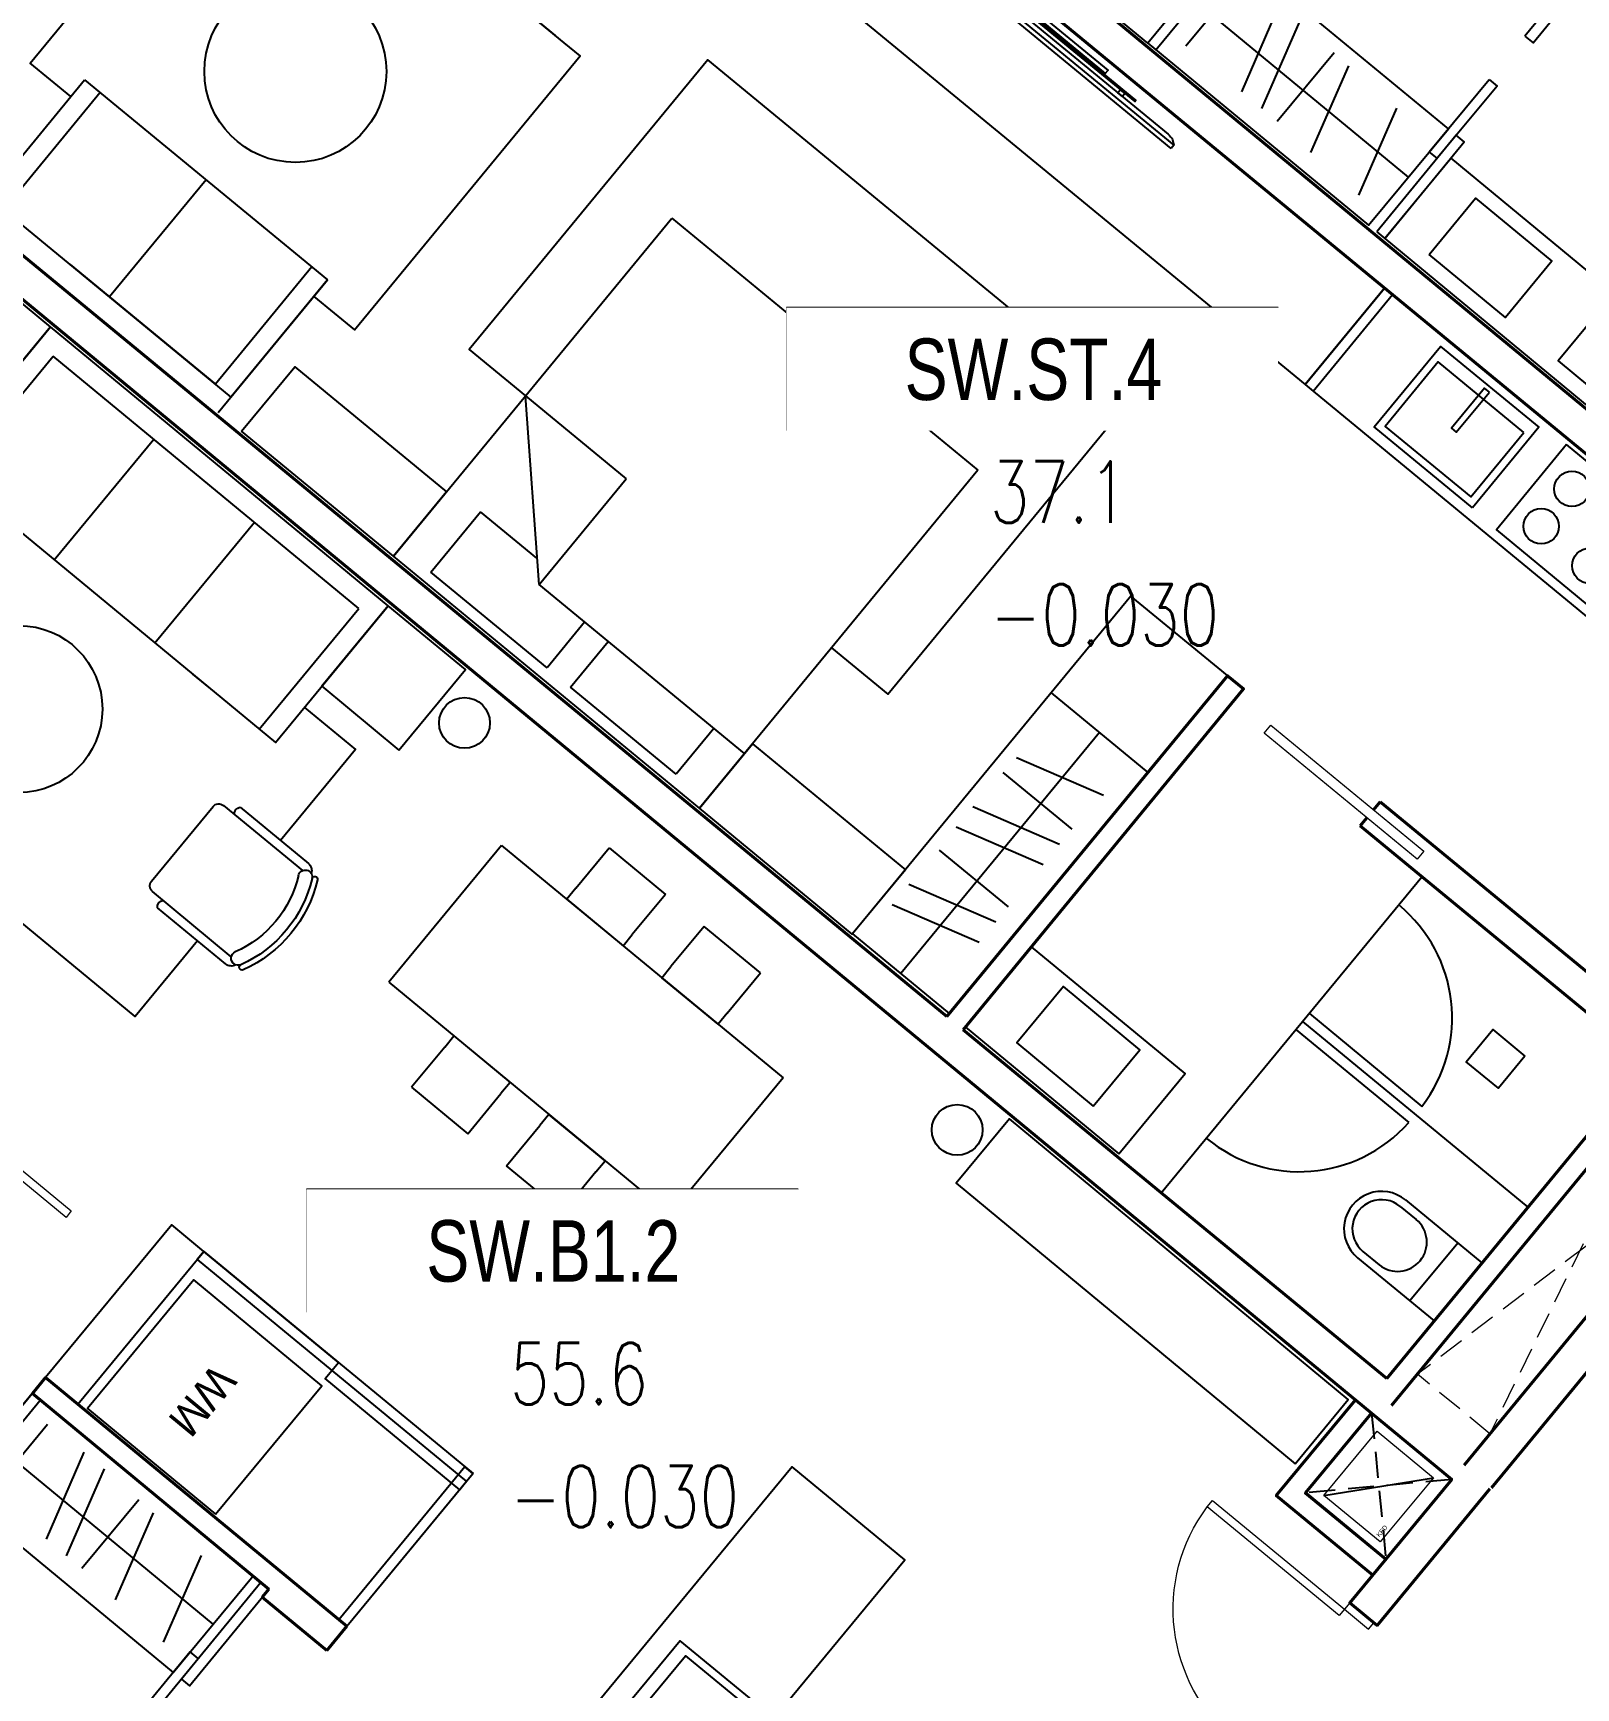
# Model space of a CAD drawing. Header units: millimetres. Extents: x -361702973 to 361248309, y -278557090 to 278849308.
# Drawn here: x -93663 to -86267, y 106749 to 114684 of the extents above; entities that cross this region are included whole.
import ezdxf
from ezdxf.enums import TextEntityAlignment as Align
from ezdxf.xclip import XClip

# ---------------------------------------------------------------- set-up
doc = ezdxf.new("R2010")
doc.units = ezdxf.units.MM
doc.header["$MEASUREMENT"] = 0
doc.header["$XCLIPFRAME"] = 0
doc.set_wipeout_variables(frame=1)
doc.linetypes.add('HIDDEN', pattern=[0.375, 0.25, -0.125])
for name, color, linetype in [('A-ANNO-ROOM', 50, 'Continuous'), ('A-DRAIN', 251, 'Continuous'), ('A-FLOR-STRS', 1, 'Continuous'), ('A-FURNITURE', 251, 'Continuous'), ('A-UNIT', 1, 'Continuous'), ('MEP-M-DUCT-15', 6, 'Continuous'), ('MEP-M-DUCT-25', 7, 'Continuous'), ('SPE-MEP-General', 170, 'Continuous'), ('trục hút mùi', 21, 'Continuous')]:
    doc.layers.add(name, color=color, linetype=linetype)
for name, color, linetype, lineweight in [('KT-Chuviet', 255, 'Continuous', 15), ('KT-lomo nuoc', 3, 'HIDDEN', 5), ('KT-Net cat', 1, 'Continuous', 40), ('KT-Net cua', 87, 'Continuous', 9), ('KT-Net thay', 7, 'Continuous', 15), ('KT-Net truc', 18, 'Continuous', 15), ('SPE-MEP-HVAC', 140, 'Continuous', 0), ('SPE-MEP-M-WALL OPENING', 81, 'Continuous', 0)]:
    doc.layers.add(name, color=color, linetype=linetype, lineweight=lineweight)
doc.styles.add('220126_HDN_HBA typical plan$0$210902_YS plan 330pm ver13$0$01 Level 1$0$CENTURY GOTHIC', font='GOTHIC.TTF')
doc.styles.add('220126_HDN_HBA typical plan$0$211210_HDN_HBA_TYPICAL PLAN CORE OPT 1$0$HBA-Text', font='GOTHIC.TTF')
doc.styles.add('font unicode ccu', font='arial.ttf')
doc.styles.add('ROMANS', font='ROMANS.SHX')
doc.styles.get("Standard").update_dxf_attribs({"font": 'arial.ttf'})

# ---------------------------------------------------------------- blocks, each defined once
blk = doc.blocks.new('*U28')
at = {"color": 0}
for points in [[(-1100, -150), (-1100, 0), (-1060, 0), (-1060, -150)], [(-40, -150), (-40, 0), (0, 0), (0, -150)], [(-1020, -150), (-1060, -150), (-1060, -350.9565185792744), (-1020, -350.9565185792744)], [(-40, -150), (-80, -150), (-80, -970), (-40, -970)]]:
    blk.add_lwpolyline(points, close=True, dxfattribs=at)
for centre, radius, start, end in [((-1060.538708044109, -150.4191404617477), 200.5381016879552, 270.1539145637665, 0.05069369801717966), ((-41.53932015914406, -152.4398411269907), 818.4643164306439, 179.8292010983319, 267.3066065333389)]:
    blk.add_arc(centre, radius, start, end, dxfattribs=at)
blk = doc.blocks.new('CH12')
for p, q in [((-312.375, -149.2411279597436), (-312.375, -572.1779138786915)), ((-267.75, -149.2411279597436), (-267.75, -639.6303226458076)), ((267.75, -639.6303226458076), (267.75, -149.2411280118249)), ((312.375, -572.1779138786915), (312.375, -149.2411246072115)), ((-232.0500000000029, -675.3303226458047), (232.0500000000029, -675.3303226458047))]:
    blk.add_line(p, q)
for centre, radius, start, end in [((-273.6712626853696, -77.20016474780641), 13.38749999999989, 116.2505862071374, 296.2505862071374), ((0, -632.1362743546706), 632.1362743546692, 63.74941379286258, 116.2505862071374), ((0, -632.1362743546706), 605.3612743546691, 63.7494137928626, 116.2505862071374), ((273.671262685355, -77.20016474780641), 13.38750000000007, 243.7494137928627, 63.74941379286245), ((-267.75, -149.2411279597436), 44.62499999999999, 111.939144832112, 180), ((-252.9468673518131, -119.2240579767858), 33.46874999998481, 116.2505888953854, 296.2505888953855), ((0, -632.1362743546706), 538.4237743546691, 63.74941109871938, 116.2505888953856), ((252.9468674045929, -119.2240580028119), 33.46875000001501, 243.7494110987195, 63.74941109871941), ((267.75, -149.2411280118286), 44.62499999999959, 0, 68.06085506708637), ((-290.0625, -549.8654138786915), 31.55464011044969, 225, 315), ((290.0625, -549.8654138786915), 31.55464011044961, 225.0000000000001, 315.0000000000002), ((-232.0500000000029, -639.6303226458076), 35.7, 180, 269.9999999999999), ((232.0500000000029, -639.6303226458076), 35.7, 270, 0)]:
    blk.add_arc(centre, radius, start, end)
blk = doc.blocks.new('Condo-1BR')
at = {"layer": 'A-FURNITURE'}
for p, q in [((739.1220441479381, -5616.643327223079, 0.02695818038591105), (739.1220441591286, -3866.643325835437, 0.02783203145101881)), ((739.1220441591286, -3866.643325835437, 0.02783203145101881), (1589.122044159027, -3866.643325835466, 0.02783203145101815)), ((1589.122044157099, -5616.64332700707, 0.02695818038591003), (1589.122044159027, -3866.643325835466, 0.02783203145101883)), ((670.1389350015597, -4271.229989144922, 0.02695818038591009), (420.138935005285, -4271.229989143118, 0.02695818038591008)), ((420.138935005285, -4271.229989143118, 0.02695818038591008), (420.138935003386, -4621.229989143059, 0.02695818038591008)), ((1658.10515331661, -4271.229989144806, 0.02695818038591006), (1908.105153310971, -4271.229989144835, 0.02695818038591009)), ((1908.105153310971, -4271.229989144835, 0.02695818038591009), (1908.10515331474, -4621.229989141255, 0.02695818038591008)), ((4498.760231975481, -4305.795952411281, 0.0007515485165374768), (4498.762946408293, -5678.303684324055, 0.02739510591846445)), ((4717.214389616674, -4433.92146331261), (4280.320233220169, -4559.39515676166)), ((420.138935003386, -4621.229989143059, 0.02695818038591008), (670.1389350033496, -4621.229989141255, 0.02695818038591009)), ((1908.10515331474, -4621.229989141255, 0.02695818038591008), (1658.105153311029, -4621.229989144922, 0.02695818038591006)), ((4706.016518989498, -4741.217548368411, -0.1498657787379716), (4269.122362604285, -4866.691241810069, -0.1498657787379717)), ((420.1389350052486, -5212.056663915369, 0.0269581803859101), (420.1389350052486, -4862.056663915544, 0.02695818038591008)), ((420.1389350052486, -4862.056663915544, 0.02695818038591008), (670.1389350033278, -4862.056663915486, 0.02695818038591007)), ((1908.105153310971, -4862.056663911644, 0.02695818038591008), (1658.105153314747, -4862.056663913681, 0.02695818038591007)), ((1908.105153310898, -5212.056663913565, 0.02695818038591006), (1908.105153310971, -4862.056663911644, 0.02695818038591008)), ((4693.037853924623, -4961.892595637619, -0.1498657787379717), (4264.799281725522, -4961.889800665871, -0.1498657787379716)), ((4693.037232668998, -5057.079224571498, -0.1498657787379717), (4256.143076280059, -5182.55291802049, -0.1498657787379716)), ((670.1389350032987, -5212.056663913565, 0.02695818038591007), (420.1389350052486, -5212.056663915369, 0.0269581803859101)), ((1658.10515331653, -5212.056663911819, 0.0269581803859101), (1908.105153310898, -5212.056663913565, 0.02695818038591006)), ((4693.036413727321, -5182.555769480707, -0.1498657787379716), (4256.142257330866, -5308.029462924256, -0.1498657787379717)), ((4693.034708330364, -5529.333378856914, -0.1498657787379717), (4264.796136137076, -5529.330583883449, -0.1498657787379716)), ((298.7731113153204, -6867.844442443951), (298.773111808965, -8767.844442443893)), ((1048.773111317336, -6867.844442253729), (298.7731113153204, -6867.844442443951)), ((1048.773111423376, -7282.498051907605), (1048.773111399219, -7182.498051904025)), ((1048.773111483031, -7517.84444225207), (298.7731114830094, -7517.84444244008)), ((1048.773111644994, -8142.844442252041), (298.7731116468349, -8142.844442443806)), ((1048.773111805269, -8767.844442252157), (298.773111808965, -8767.844442443893))]:
    blk.add_line(p, q, dxfattribs=at)
for points in [[(603.0363901462697, -796.3478762171289), (203.036390146226, -796.3478763159947), (200.3235634992525, -2904.984504481661), (600.3235635011879, -2904.98450437744)], [(4798.774712355764, -4255.787115365209), (4798.774712357583, -4205.787115368905), (4198.558858306998, -4206.974892925442), (4198.558858301447, -4256.974892930855)], [(5121.738166198091, -4305.787115366984), (5121.738166200041, -4255.787115368963), (4671.73816619991, -4256.974892929051), (4671.738166201838, -4306.974892927363)], [(4798.762783404316, -5678.305642323568), (4798.759051045447, -4305.797910409136), (4198.759377041752, -4305.793994398788), (4198.763109402717, -5678.301726324542)], [(4085.08982999804, -4632.136467605858), (3285.089829996272, -4632.136467609525), (3285.089829996272, -5428.302147682669), (4085.089829996265, -5428.302147679002)], [(3148.722693072508, -5478.302147745999), (3148.722693074451, -5678.302147492795), (4098.777611074976, -5678.302147431095), (4098.777611073099, -5478.302147682756)], [(4798.765428040104, -5678.305642344058), (4798.765428041967, -5628.305642344087), (4198.549573989505, -5629.493419904175), (4198.549573987715, -5679.493419902428)], [(699.5949729288986, -6287.844442339643), (199.5949729251151, -6287.844442471775), (199.5949730556458, -6767.844442471862), (699.5949730519278, -6767.844442341506)], [(1048.773111483031, -7517.84444225207), (1048.773111289294, -6767.844442253845), (198.7731112893307, -6767.844442473637), (198.7731118369265, -8867.844442470145), (1048.773111836919, -8867.84444225012), (1048.773111483031, -7517.84444225207)]]:
    blk.add_lwpolyline(points, close=True, dxfattribs=at)
for points, elevation in [([(4097.342054657391, -1946.14538368574), (2149.102658768978, -1946.078796135291), (2149.102658770898, -2646.078796137037), (4097.342054655463, -2646.145383689349), (4097.342054657303, -1946.145383685653)], 0.04430689783758156), ([(670.1389350015597, -4271.229989144922), (739.1220441479963, -4271.229989144893), (739.122044147909, -4621.229989141197), (670.1389350033496, -4621.229989141255)], 0.02695818038591006), ([(1658.105153314747, -4271.229989144893), (1589.12204416647, -4271.229989143059), (1589.122044168274, -4621.229989143118), (1658.105153311029, -4621.229989144922)], 0.02695818038591003), ([(670.1389350032987, -5212.056663913565), (739.1220441478945, -5212.056663915399), (739.1220441478436, -4862.056663915428), (670.1389350033278, -4862.056663915486)], 0.02695818038591004), ([(1658.105153312841, -5212.056663913507), (1589.12204416834, -5212.056663915428), (1589.122044168216, -4862.056663915486), (1658.105153314747, -4862.056663913681)], 0.02695818038591005), ([(739.1220441479381, -5616.643327223079), (1589.122044157099, -5616.64332700707)], 0.02695818038591003), ([(739.1220441516925, -5616.643326999474), (1589.122044157099, -5616.64332700707)], 0.02695818038591003)]:
    blk.add_lwpolyline(points, dxfattribs=dict(at, elevation=elevation))
for points, elevation in [([(3744.322076067379, -2028.212804423558), (3134.322076065393, -2028.212804423645), (3134.322076067227, -2528.212804423645), (3744.322076067197, -2528.212804419862)], -0.0413105883817479), ([(3705.322076065371, -2463.212804421695), (3173.322076067256, -2463.212804419862), (3173.32207606548, -2063.212804421724), (3705.322076069111, -2063.212804419833)], -0.04131058838174795), ([(3148.722114497774, -3804.984505375818), (4098.747297126836, -3804.984505377739), (4098.747875699693, -5478.302147744165), (3148.722693072508, -5478.302147745999)], 0.05479021183692891), ([(4098.558858554738, -3854.984505377623), (4098.558858554738, -3804.984505377652), (3148.722693074393, -3806.172282937827), (3148.722693072617, -3856.172282937885)], 0.05479021183692891), ([(3198.722693070718, -3804.984505373897), (3248.722693074444, -3804.984505374043), (3248.722693070689, -4641.643199987564), (3198.72269307253, -4641.643199983926)], 0.05479021183692887), ([(3148.722693072566, -5478.301894595788), (3198.722693076335, -5478.301894597622), (3198.72269307253, -4641.643199983926), (3148.72269307261, -4641.643199987739)], 0.0547902118369289), ([(699.2574537544715, -9899.833510186436), (199.2574537546534, -9899.83351031327), (199.2537664939446, -8867.844442469912), (699.2537664957126, -8867.844442343252)], 3.841493788020042e-05)]:
    blk.add_lwpolyline(points, close=True, dxfattribs=dict(at, elevation=elevation))
for points in [[(830.3038235306594, -6767.844442386035), (830.3038235306667, -6449.959852384432), (1395.356905035631, -6449.959852386179)], [(2020.106905035609, -6449.959852382424), (2490.090089015619, -6449.959852382453), (2490.090089013705, -9228.33933353427), (2020.106905033797, -9228.339333534153)]]:
    blk.add_lwpolyline(points, dxfattribs=at)
for centre, radius in [((399.8688733149102, -3064.526799496176, 0.01347962345469774), 121.6887198866291), ((399.1177983450907, -6128.302147330629, 0.05479021183692891), 121.6887198866291), ((1707.731905037515, -7817.844442443951, -3.73417527708142e-05), 399.9999999999997)]:
    blk.add_circle(centre, radius, dxfattribs=at)
at = {"layer": 'KT-Net cat'}
for p, q in [((4098.449462974168, -3804.9749205033), (4098.324666717759, -5678.037469124945)), ((4248.449203286305, -3804.984914513392), (4098.449462974168, -3804.9749205033)), ((4248.422426534977, -4206.876217046112), (4248.449203286305, -3804.984914513392)), ((4198.324407140826, -5678.044131792558), (4198.422426423938, -4206.876217040612)), ((4248.422426534977, -4206.876217046112), (4198.422426423938, -4206.876217040612)), ((4098.324666717759, -5678.037469124945), (4198.324407140826, -5678.044131792558))]:
    blk.add_line(p, q, dxfattribs=at)
at = {"layer": 'KT-Net cat', "elevation": -5.615183315336881e-10}
blk.add_lwpolyline([(182.6036616591882, -10099.27704892974), (182.3766509520428, -169.2795725451724), (950.0675726539121, -169.2708015889511), (950.0675731935553, 0.6257588517619297), (101.3228063060233, 1.496055124182021)], dxfattribs=at)
at = {"layer": 'KT-Net cua', "elevation": 0.0008736980227488229}
blk.add_lwpolyline([(3403.692374551596, -6941.850087808387), (3403.69237410825, -6091.85008781022), (3443.692374106533, -6091.850087787898), (3443.692374549675, -6941.850087789848)], close=True, dxfattribs=at)
at = {"layer": 'A-FURNITURE', "xscale": -0.9999999999999991}
blk.add_blockref('CH12', (1707.73190503566, -6127.314280735241, -3.734175277630287e-05), dxfattribs=at)
at = {"layer": 'KT-Net cua', "xscale": -0.9999999999999998}
blk.add_blockref('*U28', (950.0675726539193, -19.27194174882607, -4.843888536095383e-09), dxfattribs=at)
at = {"layer": 'A-FURNITURE', "insert": (3527.161725742721, -5027.81916342664, 0.04131058838218385), "char_height": 149.9999999999999, "width": 310.8634934604631, "attachment_point": 4, "style": '220126_HDN_HBA typical plan$0$210902_YS plan 330pm ver13$0$01 Level 1$0$CENTURY GOTHIC'}
blk.add_mtext('WM', dxfattribs=at)
blk = doc.blocks.new('Condo-1BR-corner')
at = {"layer": 'A-FURNITURE'}
for p, q in [((3719.766780484468, -2673.736375647713, -0.1498657787379717), (3992.435185089707, -2343.523995725089, -0.1498657787379716)), ((4786.932642875239, -3302.976855804329), (3728.591881070286, -2429.081952035427, 0.02739510591846445)), ((3987.165420524776, -2894.536460953648, -0.1498657787379716), (4168.590228641406, -2477.756914144498, -0.1498657787379717)), ((4083.919686038047, -2974.429986516596, -0.1498657787379717), (4265.344494152814, -2557.65043971024, -0.1498657787379717)), ((4157.317565910518, -3035.037292671273, -0.1498657787379717), (4429.985970515758, -2704.824912747252, -0.1498657787379717)), ((4319.216063234955, -3185.552404195303, -0.1498657787379717), (4500.64087134786, -2768.772857395699, -0.1498657787379717)), ((4549.041780620813, -3389.847327835974), (4730.46658873558, -2973.06778102566))]:
    blk.add_line(p, q, dxfattribs=at)
for points, elevation in [([(2603.014366121963, -1890.492200295557), (2857.70225915499, -1582.054074977641), (3791.391731506214, -2353.028379826574), (3536.703838482499, -2661.4665051396)], 0.02739510591846445), ([(4885.576437963173, -3673.707004213938), (5108.060844587162, -3403.520607645856), (5474.742382595316, -3705.463730766089), (5252.257975969464, -3975.650127330446)], 9.393739840313914e-07), ([(5870.574118742719, -4487.044698998332), (6093.790337001905, -4217.462577953585), (5727.928887201473, -3914.526281903265), (5504.712668946013, -4184.108402948943)], 9.393739840296567e-07)]:
    blk.add_lwpolyline(points, close=True, dxfattribs=dict(at, elevation=elevation))
for points in [[(3537.565734347329, -2660.40531958302), (3576.120663883165, -2692.241107753827), (3957.37166598998, -2228.659231853206), (3918.816736452281, -2196.823443683796)], [(3537.575746029615, -2660.410156878876), (4595.914015712216, -3534.308078702888), (4977.946285804734, -3071.651669013314), (3919.608016116545, -2197.753747188603)], [(5345.352768043056, -2626.712566307979), (5383.907697578892, -2658.548354478786), (5669.513897500932, -2310.797711945255), (5630.958967963234, -2278.961923775962)], [(5173.325547115877, -2835.047203604598), (5211.880476655439, -2866.882991772494), (4924.564211633056, -3212.956706620054), (4886.00928209722, -3181.120918450644)], [(4634.461854340509, -3566.152448540437), (4673.016783876345, -3597.988236711244), (5054.26778598316, -3134.406360810623), (5015.712856447324, -3102.570572641212)], [(5983.241884753108, -4681.182947300375), (6302.22668244876, -4296.152027592063), (4992.138452989981, -3212.791558017139), (4673.153655298054, -3597.822477722657)]]:
    blk.add_lwpolyline(points, close=True, dxfattribs=at)
at = {"layer": 'KT-Net cat'}
blk.add_line((118.7025131370756, 143.670309334062, -0.01239346092840128), (7212.808526857931, -5714.120230647037, -0.01239346092840128), dxfattribs=at)
blk = doc.blocks.new('qweewe')
for p, q in [((-226617.649540008, -3043559.718917042, 0.0008727778800783348), (-226617.6495399146, -3043199.718917044, 0.0008727778800783348)), ((-226142.6495399146, -3043199.718917163, 0.0008727778800783348), (-226617.6495399146, -3043199.718917044, 0.0008727778800783348)), ((-226467.6495400079, -3043559.718917079, 0.0008727778800783348), (-226467.6495399145, -3043199.718917081, 0.0008727778800783348)), ((-226142.649539925, -3043239.718917165, 0.0008727778800783348), (-226242.649539925, -3043239.718917139, 0.0008727778800783348)), ((-226142.6495399976, -3043519.718917165, 0.0008727778800783348), (-226242.6495399976, -3043519.718917141, 0.0008727778800783348)), ((-226142.649540008, -3043559.718917165, 0.0008727778800783348), (-226617.649540008, -3043559.718917042, 0.0008727778800783348))]:
    blk.add_line(p, q)
for centre, radius, start, end in [((-226142.6495399613, -3043379.718917165, 0.0008727778800783348), 179.9999999999927, 269.9999999833247, 89.99999998332474), ((-226242.6495399613, -3043379.718917141, 0.0008727778800783348), 139.9999999999927, 89.99999998332474, 269.9999999833247), ((-226142.6495399613, -3043379.718917165, 0.0008727778800783348), 139.9999999999927, 269.9999999833247, 89.99999998332474)]:
    blk.add_arc(centre, radius, start, end)
blk = doc.blocks.new('BEDH-1')
for p, q in [((475, -1.054711873393899e-13), (-475, 1.054711873393899e-13)), ((-475, 1.054711873393899e-13), (-475.0000000000002, -1050)), ((-381.8394731497392, -27.72451273631296), (-381.8394731497393, -215.2726866770535)), ((-20.94842891092413, -27.72451273631304), (-381.8394731497392, -27.72451273631296)), ((-20.94842891092416, -169.6087834425271), (-20.94842891092413, -27.72451273631304)), ((379.7956140944734, -27.72451273631313), (52.11540216114371, -27.72451273631306)), ((52.11540216114371, -27.72451273631306), (52.11540216114368, -169.6087834425271)), ((379.7956140944734, -169.6087834425271), (379.7956140944734, -27.72451273631313)), ((474.9999999999998, -1050), (475, -1.054711873393899e-13)), ((-162.6479800441303, -169.608783442527), (-475.0000000000001, -498.4003835124894)), ((474.9999999999999, -169.6087834425272), (-162.6479800441303, -169.608783442527)), ((-162.6479800441303, -169.608783442527), (-162.6479800441303, -498.4003835124894)), ((-206.9290897110478, -215.2726866770535), (-381.8394731497393, -215.2726866770535)), ((-475.0000000000001, -498.4003835124894), (-162.6479800441303, -498.4003835124894)), ((-475.0000000000002, -1050), (474.9999999999998, -1050))]:
    blk.add_line(p, q)
blk = doc.blocks.new('weqwq333')
blk.add_wipeout([(789.9991194265974, -3.254973069968852e-07), (789.9999072943253, 22.459753119357448), (747.0709751061902, 22.459753119357444), (747.4999072943253, 24.95975311935699), (747.0709751061902, 27.459753119356876), (995.9999072943253, 27.45975311935689), (995.9999072943253, 37.459753119357), (930.999907294326, 37.459753119357), (930.999907294326, 57.459753119357), (1231.8664491169725, 57.459753118988104), (1249.7089296661925, 59.06439810742923), (1266.9787932754527, 63.82683536194902), (1278.4893502848695, 73.1432942404494), (1289.9999072942878, 82.4597531189515), (1289.9999072941914, 102.45975311891728), (-160.00009270580904, 102.45975311950394), (-160.00009270581904, 82.45975311947211), (-148.48953569637888, 73.14329424100924), (-136.9789786872534, 63.826835362552735), (-119.70911507775418, 59.06439810790778), (-101.86663452839275, 57.4597531194338), (198.99990729432534, 57.45975311935696), (198.99990729432534, 37.45975311935696), (133.99990729432488, 37.459753119356954), (133.99990729432488, 27.459753119356844), (382.9288394824605, 27.459753119358677), (382.9288394824605, 22.459753119357426), (339.9999072943251, 22.459753119357423), (339.9991199803412, 0.015785265669614107)]).dxf.layer = 'A-DRAIN'
at = {"layer": 'A-DRAIN'}
for p, q in [((-160.0000927059446, 102.4597531193867), (-160.0000927057117, 82.45975311938673)), ((1289.999907294055, 102.4597531189211), (-160.0000927059446, 102.4597531193867)), ((-160.0000927059446, 102.4597531193867), (-160.0000927057117, 82.45975311938673)), ((1289.999907294055, 82.45975311892107), (1289.999907294055, 102.4597531189211)), ((1289.999907294055, 82.45975311892107), (1289.999907294055, 102.4597531189211)), ((-160.0000927057117, 82.45975311938673), (1289.999907294055, 82.45975311892107)), ((-136.9789786871988, 63.8268353624735), (-160.0000927057117, 82.45975311938673)), ((-101.8666345283855, 57.45975311938673), (1231.866449116962, 57.45975311892107)), ((1266.97879327531, 63.82683536177501), (1289.999907294055, 82.45975311892107))]:
    blk.add_line(p, q, dxfattribs=at)
for points in [[(133.9999072942883, 37.4597531191539), (995.9999072942883, 37.4597531191539), (995.9999072945211, 27.45975311938673), (133.9999072945211, 27.45975311938673)], [(198.9999072942883, 57.45975311938673), (228.9999072940554, 57.45975311938673), (228.9999072942883, 37.45975311938673), (198.9999072942883, 37.4597531191539)], [(339.9999072942883, 22.4597531191539), (789.9999072942883, 22.4597531191539), (789.9991194263566, -3.254972398281097e-07), (339.9991199802607, 0.01578526548109949)], [(930.9999072942883, 57.4597531191539), (900.9999072945211, 57.4597531191539), (900.9999072942883, 37.45975311938673), (930.9999072945211, 37.4597531191539)]]:
    blk.add_lwpolyline(points, close=True, dxfattribs=at)
for centre, radius, start, end in [((-101.8666345283855, 157.4597531193867), 99.99999999999999, 249.4439547730391, 270), ((389.9999072940554, 24.9597531191539), 7.499999999999999, 160.5287793647328, 199.4712206352672), ((389.9999072940554, 24.9597531191539), 7.499999999999999, 340.5287793647328, 19.47122063526717), ((739.9999072945211, 24.9597531191539), 7.499999999999999, 160.5287793647328, 199.4712206352672), ((739.9999072945211, 24.9597531191539), 7.499999999999999, 340.5287793647328, 19.47122063526717), ((1231.866449116962, 157.4597531189211), 99.99999999999999, 270, 290.5560452225344)]:
    blk.add_arc(centre, radius, start, end, dxfattribs=at)
blk = doc.blocks.new('*U318')
at = {"layer": 'KT-lomo nuoc', "ltscale": 500}
for p, q in [((1209.830551216802, 1465.019725643951), (346.9805580070166, -286.5481118142145)), ((1556.811109223819, 1178.480910882076), (1.734723475976807e-18, -0.009297052340116354))]:
    blk.add_line(p, q, dxfattribs=at)
blk.add_lwpolyline([(1209.830551216802, 1465.019725643951), (1556.811109223819, 1178.480910882076), (346.9805580070166, -286.5481118142145), (1.734723475976807e-18, -0.009297052340116354)], close=True, dxfattribs=at)
blk = doc.blocks.new('Condo-Studio')
at = {"layer": 'A-FURNITURE'}
for p, q in [((3149.853309312341, -2123.582200206612, -0.07462600999380699), (3149.876082952978, -724.3200364990262, -8.360970926702314e-07)), ((3099.974599087116, -2122.900580145331, -0.01758431142098188), (3099.962856286758, -1423.347151255301, -0.01758431142098188)), ((3199.974599070294, -2122.898901529705, -0.01757970001693), (3199.962856271784, -1423.345472641311, -0.01757970001692999)), ((4214.708270627627, -2126.067855971276, -0.004455071308115499), (2249.881629637908, -2123.55212387244, -0.04608683123366587)), ((784.8619641694386, -4006.538761003729, 0.05479320885692823), (784.8597109131806, -2202.364957589969, -0.04131056441501639)), ((2698.544354278609, -4056.540972458213, 0.05479021183692891), (2698.544354276819, -3455.74260270418, 0.05479021183692883)), ((2919.421419026388, -3549.299491496895, -0.09507556690104278), (3044.895112471684, -3986.193647878303, -0.09507556690104267)), ((3140.096466297298, -3562.278156560053, -0.09507556690104275), (3140.09367132929, -3990.516728757, -0.09507556690104281)), ((3235.283095233171, -3562.278777809777, -0.09507556690104271), (3360.756788676532, -3999.172934202506, -0.09507556690104287)), ((3360.759640136719, -3562.279596755332, -0.09507556690104281), (3486.233333583979, -3999.173753155505, -0.09507556690104281)), ((3622.055470394, -3562.281302152252, -0.09507556690104278), (3622.052675426035, -3990.519874351179, -0.09507556690104274)), ((3717.242099333584, -3562.281923407594, -0.09507556690104281), (3842.715792777046, -3999.176079791032, -0.09507556690104281)), ((3842.718644244625, -3562.282742338226, -0.09507556690104275), (3968.192337680579, -3999.176898738311, -0.09507556690104269)), ((2698.54435427484, -3756.141787579305, 0.05479021183692887), (4196.813233304754, -3756.555850990226, 0.05479021183692889)), ((2698.544354276732, -3756.547253599529, 0.05479021183696109), (3100.749274510963, -3756.548697343176, 0.05479021183692889)), ((4200.278308773559, -7992.779003113508), (3375.891285361606, -7992.945940502017)), ((3375.891285361693, -9502.26613914984), (3376.081097841336, -7992.945940498175)), ((3376.081097841336, -7992.945940498175), (3376.081097841205, -7992.945940488971)), ((3376.081097841205, -7992.945940488971), (4103.495973791985, -7993.093007331714)), ((4103.530443348136, -7992.798594446882), (4103.311239831004, -9405.42672820382)), ((3375.910925052973, -8089.93264914109), (4103.311239831091, -8089.785351446117)), ((4103.494468539866, -8993.093123914732), (4103.625119613367, -8089.785287881357)), ((3375.986191600401, -8747.60603982774), (4103.41329915075, -8747.718917787148)), ((3375.910925053191, -9405.279430525276), (4103.311239831004, -9405.42672820382)), ((4200.278308771609, -9502.433076536363), (3375.891285361693, -9502.26613914984))]:
    blk.add_line(p, q, dxfattribs=at)
for points, elevation in [([(2599.882937895323, -1196.194278490118), (2799.882937895454, -1196.194278484676), (2799.882937893562, -1396.194278484465), (2599.88293789365, -1396.194278482646)], 0.008810874734167404), ([(4196.815191308124, -3456.556013988316), (2098.520004658465, -3456.541670776343), (2098.5160886464, -4056.541344776095), (4196.811275303509, -4056.555687984524)], 0.05479021183692889), ([(784.8619641618861, -4056.538760998192), (784.8619641694386, -4006.538761003729), (184.8814281645609, -4006.548091086202), (184.8814281626837, -4056.548091082426)], 0.05479320885692825), ([(784.8680508895195, -4056.543325797582), (184.8814302120882, -4056.543325789986), (184.7450057984388, -7650.003156028128), (784.731626476103, -7650.003156033657)], 2.3967167489132e-08), ([(4198.616934517355, -5006.573315316949), (3798.616934511781, -5006.571256347022), (3798.618995161669, -4056.553432788773), (4198.618995159777, -4056.555491767969)], 0.05479021183692889), ([(4198.264708472387, -7849.632440132998), (3798.264708464994, -7849.630381153867), (3798.602043369843, -6906.571256281946), (4198.602043360646, -6906.573315262831)], 0.05479021183692883)]:
    blk.add_lwpolyline(points, close=True, dxfattribs=dict(at, elevation=elevation))
at = {"layer": 'A-FURNITURE', "ltscale": 5}
for points, elevation in [([(209.3309823000018, -2905.763673645866), (739.330982301879, -2905.763673644135), (739.3309822982992, -2295.763673656926), (209.3309822963201, -2295.763673649628)], 2.396716748914561e-08), ([(730.1897183234396, -3061.542840951501), (730.1897183216206, -3671.542840951646), (230.1897183216061, -3671.54284095711), (230.1897183234396, -3061.542840955248)], 2.396716748913878e-08), ([(295.189718319627, -3100.542840951493), (295.1897183196852, -3632.542840949638), (695.1897183252004, -3632.542840955342), (695.1897183234396, -3100.542840957023)], 2.3967167489132e-08), ([(250.1897183254187, -3351.54284095161), (250.1897183215187, -3381.542840953261), (500.1897183252149, -3381.542840949769), (500.1897183214314, -3351.542840947863)], 2.396716748914555e-08)]:
    blk.add_lwpolyline(points, close=True, dxfattribs=dict(at, elevation=elevation))
at = {"layer": 'A-FURNITURE'}
for points in [[(4199.556455707265, -2401.119672759873), (3700.553806239855, -2400.306200755193), (3699.330607945361, -3355.643459654879), (4198.333257407197, -3356.456931661436)], [(4100.263884863089, -2640.94957386663), (3750.264206422638, -2640.475048520966), (3749.620207756976, -3115.474611879814), (4099.619886197266, -3115.949137208387)]]:
    blk.add_lwpolyline(points, close=True, dxfattribs=at)
at = {"layer": 'A-FURNITURE', "elevation": 0.05479021183692889}
blk.add_lwpolyline([(3201.802626106815, -5006.566883336796), (3201.802624979944, -4656.566883334963), (1401.802624978096, -4656.566890070295), (1401.802633311643, -7256.566889971575), (3201.802633315339, -7256.566883238105), (3201.802632193925, -6906.566883336651)], dxfattribs=at)
at = {"layer": 'A-FURNITURE'}
for points in [[(3480.068572385295, -7992.924844723158), (3479.916138362096, -7741.043640514974), (1777.874456634774, -7741.449051234871), (1777.874461762607, -7840.514148186849), (1778.026227168768, -9599.700357226735)], [(3480.068572385208, -9502.287234926502), (3479.916138358327, -9754.168439136869), (1777.874456634672, -9753.763028418522), (1777.87446176447, -9654.697931466646), (1778.026227165043, -7895.511722428608)]]:
    blk.add_lwpolyline(points, dxfattribs=at)
at = {"layer": 'A-FURNITURE', "ltscale": 5}
for centre in [(587.495122916036, -2450.763673647503, 0.03148811856549061), (357.4951229196449, -2750.763673645677, 0.03148811856549064), (589.3309823001618, -2750.763673647692, 0.0314881185654906)]:
    blk.add_circle(centre, 84.99999999999987, dxfattribs=at)
at = {"layer": 'A-FURNITURE'}
blk.add_circle((2702.610880747467, -8747.606039831488), 436.4401978142557, dxfattribs=at)
for centre, start, end in [((3124.974599891764, -2122.900160456134, -0.01758431142098187), 92.04767493956143, 180.000961778097), ((3174.974599072419, -2122.899321178054, -0.01757970001692998), 0.0009617780969603582, 87.95424866653241)]:
    blk.add_arc(centre, 699.9999999999991, start, end, dxfattribs=at)
at = {"layer": 'KT-Net cat'}
for p, q in [((2050.922649075917, -3.982318368754932, -4.846257388378869e-09), (4299.523825290293, -4.028362341065076, 2.310419326565031e-07)), ((2050.914255511263, -173.9823182324981, -5.045310653691102e-09), (4299.520344248231, -174.0283623053838, 2.308433947364986e-07)), ((2100.901296762138, -173.9833418029812, 1.010203594046914e-08), (2099.802070688878, -2506.607214694282, 1.010203612239826e-08)), ((2200.632670810359, -623.9853840686555, 1.013623714829362e-08), (4299.511129725099, -624.028362211131, 2.303178531835211e-07)), ((2249.745492421178, -2506.608331996911, 1.010203611070249e-08), (2250.585535483508, -723.98640696027, 1.010203597164673e-08)), ((2250.585535483508, -723.98640696027, 1.01020359716535e-08), (4214.722250214749, -724.0266260340795, 2.308463447160401e-07)), ((4214.722250214632, -724.0266260340723, -4.846220173972831e-09), (4214.702640082149, -3355.742903993712, -4.846220004796635e-09)), ((2099.802070688878, -2506.607214694282, -0.04132212397764142), (2149.884963638295, -2506.6075878884, -0.04132212397764146)), ((2199.884963642005, -2506.607960456589, -0.04132212397764141), (2249.745492421178, -2506.608331996911, -0.04132212397764141)), ((4214.701894935977, -3455.742903994193, -4.846219998359132e-09), (4214.652355512022, -10104.02574768642, -4.846219570980241e-09))]:
    blk.add_line(p, q, dxfattribs=at)
blk.add_lwpolyline([(4214.702640082149, -3355.742903993712), (2098.518419224463, -3355.742976370362), (2098.518046651472, -3455.742976361165), (4214.701894935977, -3455.742903994193)], dxfattribs=at)
at = {"layer": 'KT-Net cua', "elevation": -0.05136502226448284}
blk.add_lwpolyline([(2149.884963638397, -2195.088882012031), (2199.884963638411, -2195.088882013872), (2199.884963642151, -3145.088882017553), (2149.884963644043, -3145.088882011849)], close=True, dxfattribs=at)
at = {"layer": 'A-FURNITURE', "rotation": 270.000961774795}
blk.add_blockref('qweewe', (3047060.304059576, -227291.2674839692, -0.0008739682168315986), dxfattribs=at)
at = {"layer": 'A-FURNITURE', "xscale": -2, "yscale": 2, "zscale": 2, "rotation": 269.9996115246306}
blk.add_blockref('BEDH-1', (4198.609840361372, -5956.573641838702, 0.05479021183692884), dxfattribs=at)
at = {"layer": 'KT-lomo nuoc', "linetype": 'HIDDEN', "rotation": 129.5500000320546}
blk.add_blockref('*U318', (4104.855718532723, -624.0243763071412, 2.098976412249411e-07), dxfattribs=at)
at = {"layer": 'A-FURNITURE', "xscale": -0.9449999999999996, "yscale": 0.9449999999999996, "zscale": 0.9449999999999995, "rotation": 269.9977408054193}
blk.add_blockref('weqwq333', (220.9702799440565, -6490.484137210209, 0.05479023580409638), dxfattribs=at)
at = {"layer": 'KT-Net cat'}
blk.add_line((184.9103592452884, -173.9430020836007, 2.492790089293409e-08), (184.8363658395538, -10103.99572001938, 2.360592906961074e-08), dxfattribs=at)
blk = doc.blocks.new('*U99')
at = {"color": 0}
blk.add_lwpolyline([(-2.91038304567337e-11, 0), (399.9999999999709, -9.701276818911232e-12), (399.9999999999709, 349.9999999999903), (-2.91038304567337e-11, 350)], close=True, dxfattribs=at)
at = {"layer": 'MEP-M-DUCT-15'}
for points in [[(50, 50), (50, 299.9999999999709), (149.9999999999709, 200), (50, 50)], [(349.9999999999709, 299.9999999999612), (50, 299.9999999999709), (149.9999999999709, 200), (349.9999999999709, 299.9999999999612)]]:
    blk.add_solid(points, dxfattribs=at)
at = {"layer": 'MEP-M-DUCT-25'}
blk.add_line((-2.91038304567337e-11, -2.91038304567337e-11), (399.9999999999709, 349.9999999999612), dxfattribs=at)
blk = doc.blocks.new('A$C3AE13516')
at = {"layer": 'SPE-MEP-General'}
blk.add_lwpolyline([(1.164153218269348e-10, -499.9999999996919), (500.0000000001164, -499.9999999999097), (499.9999999998836, -2.551132638473064e-10), (0, 6.45741238258779e-11)], close=True, dxfattribs=at)
at = {"layer": 'SPE-MEP-M-WALL OPENING', "color": 1, "extrusion": (-1.429368098491632e-21, 0, -1), "zscale": -1, "rotation": 180.0104958576382}
blk.add_blockref('*U99', (-49.99989876055042, -76.76334756255255), dxfattribs=at)
at = {"layer": 'SPE-MEP-M-WALL OPENING', "color": 1, "insert": (64.64127082942287, -410.7896422147874, 1.163083540589582e-07), "char_height": 21.77335910446063, "attachment_point": 7, "rotation": 359.9790082847188}
blk.add_mtext_dynamic_manual_height_columns('KED', width=18.10155403055251, gutter_width=108866.7955223031, heights=[0], dxfattribs=at)
blk = doc.blocks.new('shaft-1')
at = {"layer": 'SPE-MEP-HVAC', "color": 1, "extrusion": (4.665993600044367e-07, -7.506500037784423e-07, 0.9999999999996094), "rotation": 0.005127280673002481}
blk.add_blockref('A$C3AE13516', (-92985.44826377353, 15978.08265971009, -0.04315299611572461), dxfattribs=at)
blk = doc.blocks.new('A$C21AF0CCA')
at = {"layer": 'A-ANNO-ROOM', "insert": (1197.56892258345, 814.6835720778872), "char_height": 600, "attachment_point": 2, "rotation": 0.10542954816276216, "style": '220126_HDN_HBA typical plan$0$211210_HDN_HBA_TYPICAL PLAN CORE OPT 1$0$HBA-Text'}
blk.add_mtext_dynamic_manual_height_columns('A2a+', width=722857412.8743668, gutter_width=9765.624999999996, heights=[0], dxfattribs=at)
blk = doc.blocks.new('TAG CAO DO SAN')
at = {"layer": 'KT-Net thay', "flags": 128}
blk.add_lwpolyline([(1526701.778855525, -266095.2298759429), (1526701.778855525, -266566.6584041911), (1527644.63591202, -266566.6584041911), (1527644.63591202, -266095.2298759429)], close=True, dxfattribs=at)
blk.add_wipeout([(1526701.778855525, -266095.2298759429), (1527644.6359120198, -266095.2298759429), (1527644.6359120198, -266566.65840419114), (1526701.778855525, -266566.65840419114)]).dxf.layer = 'KT-Net thay'
for points in [[(1526701.778855525, -266330.9441400666), (1527644.63591202, -266330.9441400666)], [(1526701.778855525, -266566.6584041911), (1527644.63591202, -266566.6584041911)]]:
    blk.add_lwpolyline(points, dxfattribs=at)
at = {"layer": 'KT-Chuviet', "color": 31, "style": 'ROMANS', "width": 0.75}
blk.add_text('DTTT:', height=117.8571320618522, dxfattribs=at).set_placement((1526748.92170835, -266507.8139601254))
at = {"layer": 'KT-Chuviet', "color": 31, "style": 'font unicode ccu', "width": 0.75}
blk.add_attdef('TÊNPHÒNG', text='', height=117.85713, dxfattribs=at).set_placement((1527175.308820772, -266213.4467624734), align=Align.MIDDLE_CENTER)
at = {"layer": 'KT-Chuviet', "color": 31, "ltscale": 15, "style": 'ROMANS', "width": 0.75, "flags": 8}
blk.add_attdef('CAO-DO', (1527091.943339912, -266507.7298381611), '', height=117.8571320618522, dxfattribs=at)
blk = doc.blocks.new('*U315')
at = {"linetype": 'HIDDEN', "ltscale": 500}
for p, q in [((453.9702085506534, 199.963343001759), (201.5541099975932, -457.5816746024486)), ((655.5243185482473, -257.6183316006897), (0, 0))]:
    blk.add_line(p, q, dxfattribs=at)
blk.add_lwpolyline([(453.9702085506534, 199.963343001759), (655.5243185482473, -257.6183316006897), (201.5541099975932, -457.5816746024486), (0, 0)], close=True, dxfattribs=at)
blk = doc.blocks.new('A$Cc3a6237a')
at = {"layer": 'KT-Net cat', "elevation": -3.372793383490491e-10}
for points in [[(-29593.56989269976, -2903.970999233687), (-29973.16113752374, -3363.354348645982), (-29510.60019968565, -3745.571254037844)], [(-29516.48201142566, -2967.669182572543), (-29832.3750729108, -3349.964650710754), (-29446.90201634681, -3668.48337276376)]]:
    blk.add_lwpolyline(points, dxfattribs=at)
at = {"layer": 'trục hút mùi', "linetype": 'HIDDEN', "ltscale": 1000, "xscale": -1, "rotation": 254.2212213649985}
blk.add_blockref('*U315', (-29446.843003608, -3668.35132085887), dxfattribs=at)

msp = doc.modelspace()

# ---------------------------------------------------------------- block references
at = {"layer": 'A-UNIT', "rotation": 230.4526441730754}
msp.add_blockref('Condo-1BR', (-86615.17803475239, 107781.594745888, 4.890236501752985e-09), dxfattribs=at)

# ---------------------------------------------------------------- next in the draw order: block references
at = {"layer": 'A-UNIT'}
msp.add_blockref('Condo-1BR-corner', (-91856.16614212633, 117296.1342234352, 0.01239346097234444), dxfattribs=at)

# ---------------------------------------------------------------- next in the draw order: block references
at = {"layer": 'A-UNIT', "rotation": 230.5269482720057}
msp.add_blockref('Condo-Studio', (-83935.1055100278, 111025.0764200591, 4.890159996978247e-09), dxfattribs=at)

# ---------------------------------------------------------------- next in the draw order: block references
at = {"layer": 'A-ANNO-ROOM'}
for p in [(-193366.6029767873, 192837.9996409905, 5.460855537377236e-05), (-194725.1126339572, 187914.7636662904, 5.460855537377236e-05), (-204628.500881133, 156603.4286092457, 5.461079910308954e-05), (-263479.6090599558, 50485.12915140932, 5.460850030168077e-05), (-269121.1781233152, 49296.5544193383, 5.460850030168077e-05), (-249390.2929153891, 45734.43883928895, 5.460850030168077e-05), (-231828.0778406897, 44407.82273046864, 5.460832008522107e-05), (-260545.3674363113, 42210.52099001262, 5.460850030168077e-05), (-266005.9544405445, 40714.37009385967, 5.460850030168077e-05), (-231175.8712175231, 40645.45605562796, 5.460850030168077e-05), (-228303.7210763374, 35687.765146195, 5.460832008522128e-05)]:
    msp.add_blockref('A$C21AF0CCA', p, dxfattribs=at)
at = {"layer": 'A-FLOR-STRS', "extrusion": (-5.788255105649882e-07, 4.780158418305737e-07, 0.9999999999997182), "rotation": 50.4488267371896}
msp.add_blockref('shaft-1', (-16035.6604837083, 169204.2248879905, 0.0901641660120744), dxfattribs=at)

# ---------------------------------------------------------------- next in the draw order: block references
at = {"layer": 'KT-Net truc'}
ref = msp.add_blockref('TAG CAO DO SAN', (-3906805.664890892, 778605.285740001, -5.460855537377236e-05), dxfattribs=dict(at, xscale=2.5, yscale=2.5, zscale=2.5))
XClip(ref).set_block_clipping_path([(1526674.1636322693, -266330.9441400666), (1527644.6359120198, -266095.2298759429)])
ref.add_attrib('CAO-DO', '37.1', (-89075.80654111174, 112335.9611445983, -5.460855537377236e-05), dxfattribs={"layer": 'KT-Chuviet', "color": 31, "ltscale": 15, "height": 294.6428301546305, "style": 'ROMANS', "width": 0.7500000000000001})
ref.add_attrib('CAO-DO', '-0.030', (-89075.80654111174, 111746.6754842891, -5.460855537377236e-05), dxfattribs={"layer": 'KT-Chuviet', "color": 31, "ltscale": 15, "height": 294.6428301546305, "style": 'ROMANS', "width": 0.7500000000000001})
ref.add_attrib('TÊNPHÒNG', 'SW.ST.4', dxfattribs={"layer": 'KT-Chuviet', "color": 31, "height": 294.642825, "style": 'font unicode ccu', "width": 0.7500000000000001}).set_placement((-88867.39283896059, 113071.6688338175, -5.460855537377236e-05), align=Align.MIDDLE_CENTER)
ref = msp.add_blockref('TAG CAO DO SAN', (-3909107.160957504, 774377.6345493669, -3.412548100914421e-05), dxfattribs=dict(at, xscale=2.5, yscale=2.5, zscale=2.5))
XClip(ref).set_block_clipping_path([(1526674.1636322693, -266330.9441400666), (1527644.6359120198, -266095.2298759429)])
ref.add_attrib('CAO-DO', '55.6', (-91377.3026077237, 108108.3099539643, -3.412548100914421e-05), dxfattribs={"layer": 'KT-Chuviet', "color": 31, "ltscale": 15, "height": 294.6428301546305, "style": 'ROMANS', "width": 0.7500000000000001})
ref.add_attrib('CAO-DO', '-0.030', (-91377.3026077237, 107519.0242936551, -3.412548100914421e-05), dxfattribs={"layer": 'KT-Chuviet', "color": 31, "ltscale": 15, "height": 294.6428301546305, "style": 'ROMANS', "width": 0.7500000000000001})
ref.add_attrib('TÊNPHÒNG', 'SW.B1.2', dxfattribs={"layer": 'KT-Chuviet', "color": 31, "height": 294.642825, "style": 'font unicode ccu', "width": 0.7500000000000001}).set_placement((-91168.88890557254, 108844.0176431834, -3.412548100914421e-05), align=Align.MIDDLE_CENTER)

# ---------------------------------------------------------------- next in the draw order: block references
at = {"layer": 'KT-Net cat'}
msp.add_blockref('A$Cc3a6237a', (-57730.27041340509, 111034.1205544606), dxfattribs=at)

doc.saveas('drawing.dxf')
